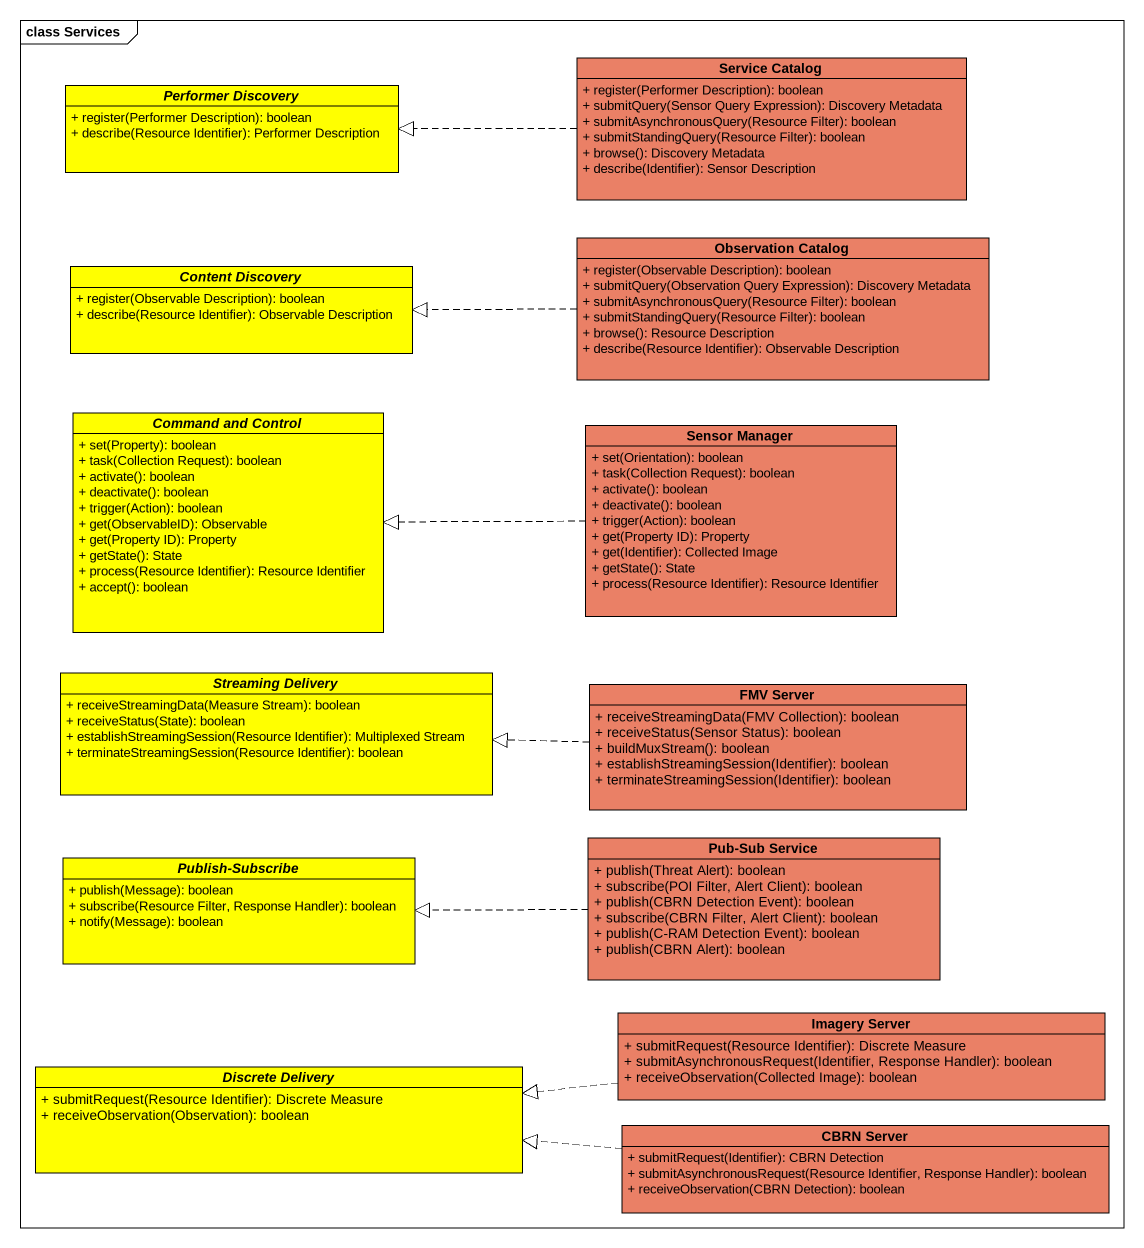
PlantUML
@startuml
mainframe class Services
hide circle
hide empty members
skinparam classAttributeIconSize 0
class "Service Catalog" as Service_Catalog #EA8066 {
  + register(Performer Description): boolean
  + submitQuery(Sensor Query Expression): Discovery Metadata
  + submitAsynchronousQuery(Resource Filter): boolean
  + submitStandingQuery(Resource Filter): boolean
  + browse(): Discovery Metadata
  + describe(Identifier): Sensor Description
}
abstract class "Performer Discovery" as Performer_Discovery #FFFF00 {
  + register(Performer Description): boolean
  + describe(Resource Identifier): Performer Description
}
abstract class "Content Discovery" as Content_Discovery #FFFF00 {
  + register(Observable Description): boolean
  + describe(Resource Identifier): Observable Description
}
class "Observation Catalog" as Observation_Catalog #EA8066 {
  + register(Observable Description): boolean
  + submitQuery(Observation Query Expression): Discovery Metadata
  + submitAsynchronousQuery(Resource Filter): boolean
  + submitStandingQuery(Resource Filter): boolean
  + browse(): Resource Description
  + describe(Resource Identifier): Observable Description
}
abstract class "Command and Control" as Command_and_Control #FFFF00 {
  + set(Property): boolean
  + task(Collection Request): boolean
  + activate(): boolean
  + deactivate(): boolean
  + trigger(Action): boolean
  + get(ObservableID): Observable
  + get(Property ID): Property
  + getState(): State
  + process(Resource Identifier): Resource Identifier
  + accept(): boolean
}
class "Sensor Manager" as Sensor_Manager #EA8066 {
  + set(Orientation): boolean
  + task(Collection Request): boolean
  + activate(): boolean
  + deactivate(): boolean
  + trigger(Action): boolean
  + get(Property ID): Property
  + get(Identifier): Collected Image
  + getState(): State
  + process(Resource Identifier): Resource Identifier
}
abstract class "Streaming Delivery" as Streaming_Delivery #FFFF00 {
  + receiveStreamingData(Measure Stream): boolean
  + receiveStatus(State): boolean
  + establishStreamingSession(Resource Identifier): Multiplexed Stream
  + terminateStreamingSession(Resource Identifier): boolean
}
class "FMV Server" as FMV_Server #EA8066 {
  + receiveStreamingData(FMV Collection): boolean
  + receiveStatus(Sensor Status): boolean
  + buildMuxStream(): boolean
  + establishStreamingSession(Identifier): boolean
  + terminateStreamingSession(Identifier): boolean
}
class "Pub-Sub Service" as Pub_Sub_Service #EA8066 {
  + publish(Threat Alert): boolean
  + subscribe(POI Filter, Alert Client): boolean
  + publish(CBRN Detection Event): boolean
  + subscribe(CBRN Filter, Alert Client): boolean
  + publish(C-RAM Detection Event): boolean
  + publish(CBRN Alert): boolean
}
abstract class "Publish-Subscribe" as Publish_Subscribe #FFFF00 {
  + publish(Message): boolean
  + subscribe(Resource Filter, Response Handler): boolean
  + notify(Message): boolean
}
class "Imagery Server" as Imagery_Server #EA8066 {
  + submitRequest(Resource Identifier): Discrete Measure
  + submitAsynchronousRequest(Identifier, Response Handler): boolean
  + receiveObservation(Collected Image): boolean
}
abstract class "Discrete Delivery" as Discrete_Delivery #FFFF00 {
  + submitRequest(Resource Identifier): Discrete Measure
  + receiveObservation(Observation): boolean
}
class "CBRN Server" as CBRN_Server #EA8066 {
  + submitRequest(Identifier): CBRN Detection
  + submitAsynchronousRequest(Resource Identifier, Response Handler): boolean
  + receiveObservation(CBRN Detection): boolean
}
Service_Catalog .left.|> Performer_Discovery
Observation_Catalog .left.|> Content_Discovery
Sensor_Manager .left.|> Command_and_Control
FMV_Server .left.|> Streaming_Delivery
Pub_Sub_Service .left.|> Publish_Subscribe
Imagery_Server .left.|> Discrete_Delivery
CBRN_Server .left.|> Discrete_Delivery
@enduml
